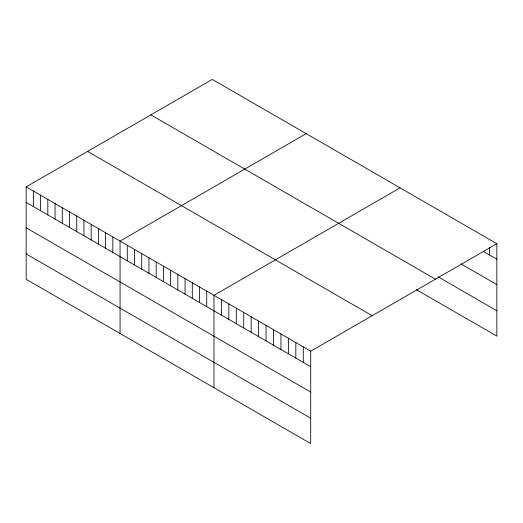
<?xml version="1.0" encoding="UTF-8"?>
<svg xmlns="http://www.w3.org/2000/svg" width="523" height="523" viewBox="0 0 523 523"><rect width="100%" height="100%" fill="white"/><g stroke="black" fill="none" stroke-linecap="round" stroke-linejoin="round"><path stroke-width="0.78" d="M26.15 186.881L310.714 351.175L310.714 443.582L26.15 279.289L26.15 186.881L212.286 79.418L496.85 243.711L496.85 336.119L416.334 289.637M306.19 133.633L120.055 241.096L120.055 333.504M400.095 187.849L213.966 295.312L213.966 387.726M310.714 351.175L496.85 243.711M483.317 251.4L496.85 259.212M460.992 263.893L496.85 284.59M437.986 276.759L496.85 310.74M150.859 114.883L435.424 279.171M87.576 151.415L372.141 315.709M26.15 202.388L310.714 366.675M26.15 227.767L310.714 392.054M26.15 253.91L310.714 418.204M489.41 247.575L489.41 254.917M303.275 346.88L303.275 362.38M295.828 342.578L295.828 358.085M288.389 338.283L288.389 353.79M280.949 333.988L280.949 349.488M273.503 329.686L273.503 345.193M266.063 325.391L266.063 340.898M258.617 321.096L258.617 336.603M251.177 316.801L251.177 332.301M243.731 312.499L243.731 328.006M236.291 308.204L236.291 323.711M228.852 303.909L228.852 319.409M221.406 299.614L221.406 315.114M206.742 291.141L206.742 306.648M199.518 286.97L199.518 302.477M192.294 282.806L192.294 298.306M185.07 278.635L185.07 294.135M177.846 274.464L177.846 289.964M170.622 270.293L170.622 285.793M163.398 266.122L163.398 281.622M156.174 261.951L156.174 277.452M148.95 257.78L148.95 273.281M141.726 253.609L141.726 269.116M134.503 249.438L134.503 264.945M127.279 245.267L127.279 260.774M112.831 236.926L112.831 252.432M105.607 232.755L105.607 248.262M98.383 228.584L98.383 244.091M91.165 224.413L91.165 239.92M83.942 220.242L83.942 235.749M76.718 216.077L76.718 231.578M69.494 211.907L69.494 227.407M62.27 207.736L62.27 223.236M55.046 203.565L55.046 219.065M47.822 199.394L47.822 214.894M40.598 195.223L40.598 210.723M33.374 191.052L33.374 206.559"/></g></svg>
